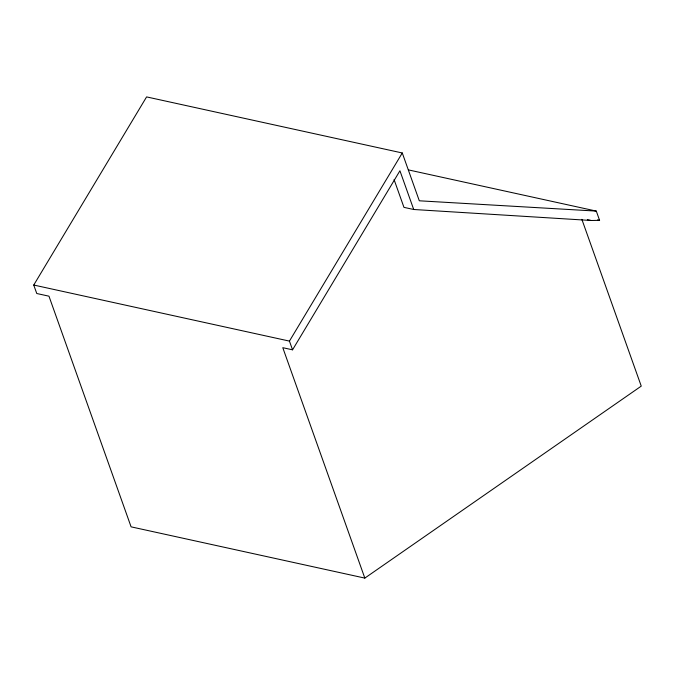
<?xml version="1.0" encoding="UTF-8"?>
<svg xmlns="http://www.w3.org/2000/svg" width="675" height="675" viewBox="0 0 675 675"><rect width="100%" height="100%" fill="white"/><g stroke="black" fill="none" stroke-linecap="round" stroke-linejoin="round"><path stroke-width="1.01" d="M581.867 219.35L641.25 386.117L364.829 578.095L131.093 526.846L48.963 296.182L36.762 293.507L33.75 285.036L146.593 96.905L402.275 152.972L419.31 200.796L596.295 211.089L599.586 220.345L591.275 220.497L413.716 209.495L403.962 207.36L394.065 179.558M364.829 578.095L282.783 347.684L292.545 349.827L289.44 341.103L402.275 152.972M292.545 349.827L399.929 170.775L413.716 209.495M408.375 169.889L596.295 211.089M597.535 219.89L599.586 220.345M587.368 219.645L591.275 220.497M33.75 285.036L289.44 341.103"/></g></svg>
